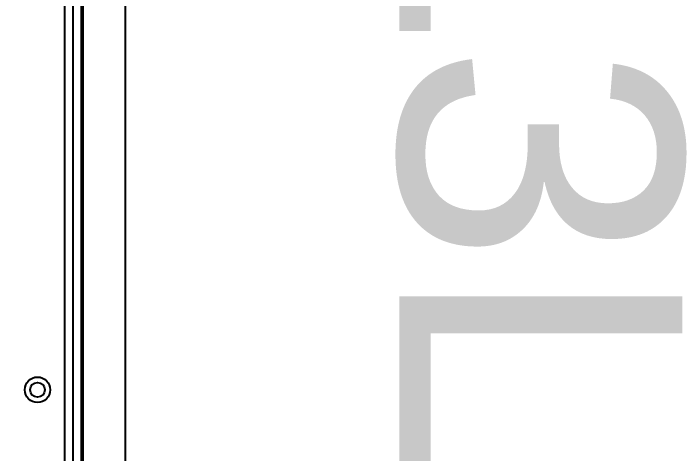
# Model space of a CAD drawing. Header units: millimetres. Extents: x -18178 to 96133, y -22425 to 61598.
# Drawn here: x 42420.5 to 42658.5, y 51086.6 to 51242 of the extents above; entities that cross this region are included whole.
import ezdxf
from ezdxf.enums import TextEntityAlignment as Align

# ---------------------------------------------------------------- set-up
doc = ezdxf.new("R2010")
doc.units = ezdxf.units.MM
for name, color, linetype in [('CH0650FE', 7, 'Continuous'), ('EAE-LVP-PANEL', 40, 'Continuous'), ('EAE-UPS PANEL-VERTV.', 7, 'Continuous'), ('MA1129FE', 7, 'Continuous'), ('MA1130FE', 7, 'Continuous'), ('NEW_TOP_PLATE_AL', 7, 'Continuous')]:
    doc.layers.add(name, color=color, linetype=linetype)
doc.layers.add('E-ELEC-EQPM', color=7, linetype='Continuous', lineweight=35)
doc.styles.get("Standard").update_dxf_attribs({"font": 'arial.ttf'})

# ---------------------------------------------------------------- blocks, each defined once
blk = doc.blocks.new('A$Ccc32f15b')
at = {"layer": 'CH0650FE', "color": 7, "linetype": 'Continuous'}
blk.add_line((97.32, 44.075), (129.82, 44.075), dxfattribs=at)
blk.add_circle((109.195, 43.45), 0.13, dxfattribs=at)
at = {"layer": 'MA1129FE', "color": 7, "linetype": 'Continuous'}
blk.add_line((126.245, 44.225), (102.55, 44.225), dxfattribs=at)
at = {"layer": 'MA1130FE', "color": 7, "linetype": 'Continuous'}
for p, q in [((94.925, 45.002), (132.215, 45.002)), ((131.79, 44.228), (95.35, 44.228))]:
    blk.add_line(p, q, dxfattribs=at)
at = {"layer": 'NEW_TOP_PLATE_AL', "color": 7, "linetype": 'Continuous'}
blk.add_line((96.195, 43.925), (130.865, 43.925), dxfattribs=at)
blk.add_circle((109.195, 43.45), 0.225, dxfattribs=at)
blk = doc.blocks.new('ups-panel')
at = {"layer": 'EAE-UPS PANEL-VERTV.', "xscale": 20, "yscale": 20, "zscale": 20}
blk.add_blockref('A$Ccc32f15b', (5.1, -450.03, 1985.5), dxfattribs=at)

msp = doc.modelspace()

# ---------------------------------------------------------------- linework, layer by layer
at = {"layer": 'E-ELEC-EQPM'}
msp.add_lwpolyline([(41530.00043, 52699.1355), (42445.00043, 52699.1355), (42445.00043, 50045.1355), (41530.00043, 50045.1355)], close=True, dxfattribs=at)

# ---------------------------------------------------------------- block references
at = {"layer": 'EAE-UPS PANEL-VERTV.', "rotation": 270}
msp.add_blockref('ups-panel', (42010.0646, 53298.13576), dxfattribs=at)

# ---------------------------------------------------------------- texts
at = {"layer": 'EAE-LVP-PANEL', "color": 11, "true_color": 0xf27172}
msp.add_text('PeL3L2L1N', height=100, rotation=270, dxfattribs=at).set_placement((42607.02398, 51110.8829, 1988.6), align=Align.MIDDLE)

doc.saveas('drawing.dxf')
